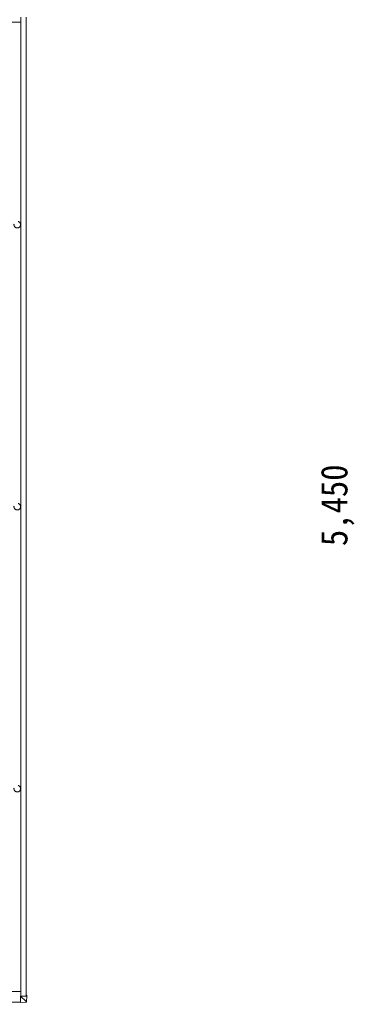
# Model space of a CAD drawing. Units: millimetres at full size, sheet at 1:50; details may follow other scales. Extents: x -14053 to 14053, y -9700 to 9700.
# Drawn here: x -3198 to -1358, y 1537 to 6939 of the extents above; entities that cross this region are included whole.
import ezdxf
from ezdxf.enums import TextEntityAlignment as Align

# ---------------------------------------------------------------- set-up
doc = ezdxf.new("R2010")
doc.units = ezdxf.units.MM
doc.header["$LTSCALE"] = 50
doc.linetypes.add('DASHED1', pattern=[1.8, 1.2, -0.6])
doc.layers.add('0-F', color=6, linetype='Continuous', lineweight=9)
doc.layers.add('1-0', color=5, linetype='DASHED1', lineweight=5)
doc.styles.add('ＭＳ ゴシック', font='')
doc.styles.get('ＭＳ ゴシック').set_extended_font_data('MS Gothic')

msp = doc.modelspace()

# ---------------------------------------------------------------- linework, layer by layer
at = {"layer": '1-0', "color": 2, "linetype": 'Continuous', "lineweight": 9}
for p, q in [((-6836.73, 6925.27), (-3190.73, 6925.27)), ((-3190.73, 1571.44), (-3190.73, 6951.81)), ((-3161.73, 1576.32), (-3161.73, 6951.86)), ((-6836.73, 1596.17), (-3190.73, 1596.17)), ((-6835.24, 1539.02), (-3193.03, 1539.02))]:
    msp.add_line(p, q, dxfattribs=at)
at = {"layer": '1-0', "color": 6, "linetype": 'Continuous', "lineweight": 9}
for p, q in [((-3193.03, 1571.35), (-3193.03, 1571.43)), ((-3160.63, 1571.41), (-3193.03, 1571.35)), ((-3193.03, 1571.35), (-3162.59, 1540.98)), ((-3193.03, 1539.02), (-3193.03, 1571.35)), ((-3193, 1571.43), (-3161.7, 1571.49)), ((-3159.66, 1576.32), (-3162.03, 1576.32)), ((-3162.03, 1576.32), (-3162.03, 1571.49)), ((-3162.03, 1576.24), (-3161.69, 1576.24)), ((-3162.03, 1572.77), (-3161.35, 1572.77)), ((-3161.44, 1572.77), (-3161.23, 1576.22)), ((-3161.35, 1572.77), (-3161.35, 1572.72)), ((-3161.23, 1571.5), (-3161.23, 1576.22)), ((-3160.6, 1540.93), (-3158.73, 1571.47)), ((-3158.73, 1576.28), (-3158.73, 1571.47)), ((-3162.47, 1539.05), (-3193.03, 1537.19)), ((-3193.03, 1539.02), (-3193.03, 1537.19))]:
    msp.add_line(p, q, dxfattribs=at)
msp.add_lwpolyline([(-3161.42, 1571.49), (-3161.35, 1572.72), (-3162.03, 1572.72)], dxfattribs=at)
at = {"layer": '1-0'}
for centre in [(-3210.98, 5811.67), (-3210.98, 4261.67), (-3210.98, 2711.67)]:
    msp.add_circle(centre, 18.25, dxfattribs=at)
at = {"layer": '1-0', "color": 6, "linetype": 'Continuous', "lineweight": 9}
msp.add_arc((-3162.59, 1541.05), 2, 273.49196, 356.49194, dxfattribs=at)
for centre, major_axis, ratio, start_param, end_param in [((-3193.03, 1571.45), (0.707, 0.001), 0.023584, 4.7123684, 4.7493839), ((-3161.73, 1576.22), (0.501, 0), 0.033322, 6.2831814, 7.7879995), ((-3161.73, 1571.5), (0.501, 0), 0.033268, 4.7646509, 6.2831851), ((-3160.73, 1571.47), (2, 0), 0.033268, 4.7646509, 6.2831851), ((-3159.73, 1576.28), (1, 0), 0.033322, 6.2831814, 7.7879995), ((-3160.39, 1576.98), (2.1, 36.05), 0.055302, 3.0925362, 3.1416033), ((-3162.59, 1541.05), (2, -0.12), 0.057795, 4.76669, 6.2852242)]:
    msp.add_ellipse(centre, major_axis=major_axis, ratio=ratio, start_param=start_param, end_param=end_param, dxfattribs=at)

# ---------------------------------------------------------------- texts
at = {"layer": '0-F', "color": 7, "style": 'ＭＳ ゴシック', "width": 0.9}
msp.add_text('5,450', height=146.6, rotation=90, dxfattribs=at).set_placement((-1352.3, 4044.88), align=Align.BOTTOM_LEFT)

doc.saveas('drawing.dxf')
